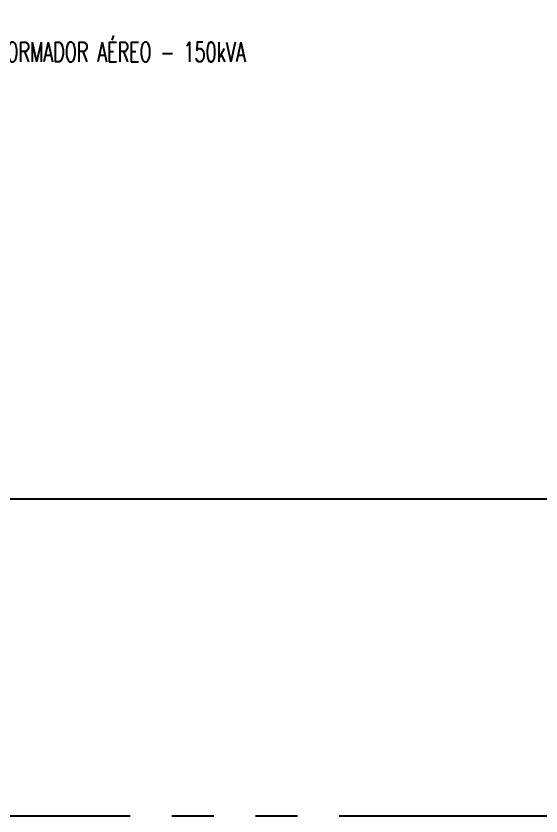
# Model space of a CAD drawing. Header units: metres. Extents: x 18203 to 41586, y 7179 to 24742.
# Drawn here: x 28020 to 32006, y 7857 to 13933 of the extents above; entities that cross this region are included whole.
import ezdxf
from ezdxf import colors
from ezdxf.entities.mleader import LeaderData, LeaderLine
from ezdxf.math import Vec2, Vec3

# ---------------------------------------------------------------- set-up
doc = ezdxf.new("R2010")
doc.units = ezdxf.units.M
doc.header["$LTSCALE"] = 50
doc.header["$MEASUREMENT"] = 0
doc.linetypes.add('PHANTOM', pattern=[63.5, 31.75, -6.35, 6.35, -6.35, 6.35, -6.35])
doc.layers.get('0').update_dxf_attribs({"linetype": 'CONTINUOUS'})
doc.styles.get("Standard").update_dxf_attribs({"font": 'romans', "width": 0.65, "height": 30})
doc.linetypes.add('FENCELINE2', pattern='A,6.35,-2.54,[132,ltypeshp.shx,S=2.54,R=0,X=-2.54,Y=0],-2.54,25.4', length=36.83)

msp = doc.modelspace()

# ---------------------------------------------------------------- linework, layer by layer
at = {"color": 6, "linetype": 'PHANTOM'}
msp.add_lwpolyline([(18202.666, 24742.36), (41586.369, 24742.36), (41586.369, 7857.311), (18202.666, 7857.311)], close=True, dxfattribs=at)
at = {"linetype": 'FENCELINE2'}
msp.add_lwpolyline([(24171.931, 22336.678), (35617.104, 22336.678), (35617.104, 10262.993), (24171.931, 10262.993)], close=True, dxfattribs=at)

# ---------------------------------------------------------------- leaders
at = {"color": 2}
ml = msp.add_multileader_mtext('Standard', dxfattribs=at)
ml.set_content('TRANSFORMADOR AÉREO - 150kVA', color=2)
ml.set_leader_properties()
ml.build(insert=Vec2(0, 0))
ctx = ml.context
ctx.base_point, ctx.char_height, ctx.plane_origin = Vec3(27148.585, 13659.785), 150, Vec3(26395.254, 13142.031)
ctx.text_align_type = 2
notes = []
notes.append((ctx, [(1, (1, 1, 0), (27140.585, 13659.785), (1, 0), 8, [(0, [(26796.836, 13211.011)], 0, [])])]))
ctx.mtext.insert, ctx.mtext.alignment, ctx.mtext.flow_direction = Vec3(29764.514, 13734.785), 3, 5
for ctx, leaders in notes:
    for number, flags, end, landing, length, lines in leaders:
        leader = LeaderData()
        leader.index, (leader.has_last_leader_line, leader.has_dogleg_vector, leader.attachment_direction) = number, flags
        leader.last_leader_point, leader.dogleg_vector, leader.dogleg_length = Vec3(end), Vec3(landing), length
        for number, points, colour, breaks in lines:
            line = LeaderLine()
            line.index, line.vertices, line.color, line.breaks = number, Vec3.list(points), colors.encode_raw_color(colour), breaks
            leader.lines.append(line)
        ctx.leaders.append(leader)

doc.saveas('drawing.dxf')
